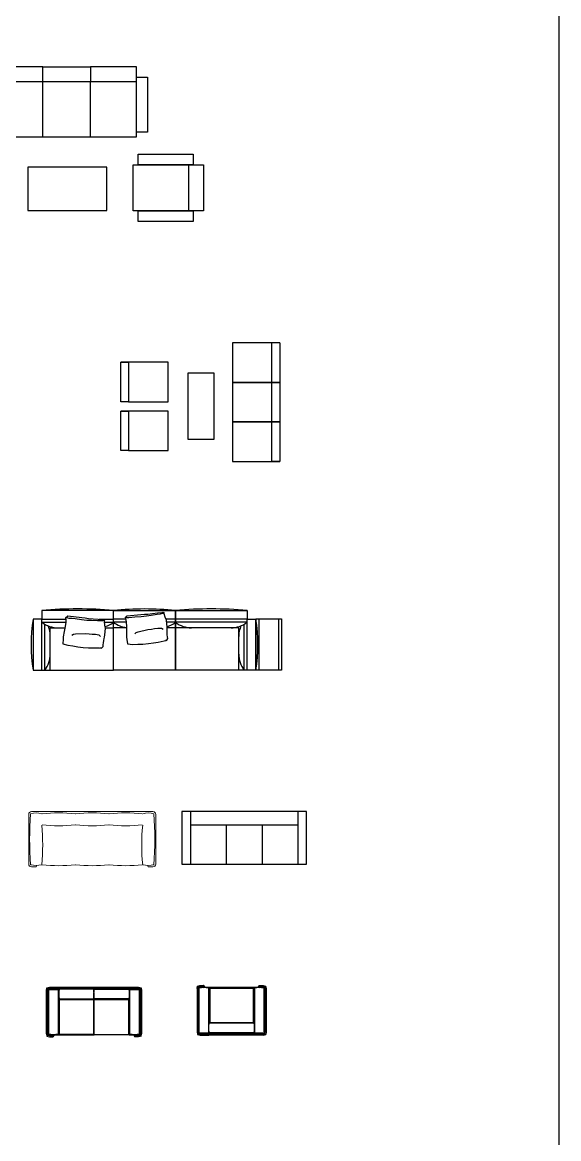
# Model space of a CAD drawing. Header units: millimetres. Extents: x 3103 to 179340, y -10977 to 70536.
# Drawn here: x 171185 to 179340, y 20260 to 37230 of the extents above; entities that cross this region are included whole.
import ezdxf

# ---------------------------------------------------------------- set-up
doc = ezdxf.new("R2010")
doc.units = ezdxf.units.MM
doc.header["$LTSCALE"] = 0.5
doc.linetypes.add('ELGO_LTYPE0', pattern=[0])
doc.linetypes.add('HIDDEN', pattern=[0.375, 0.25, -0.125])
doc.layers.add('AS-02', color=11, linetype='Continuous')
doc.layers.add('MEBEL', color=1, linetype='Continuous')

# ---------------------------------------------------------------- blocks, each defined once
blk = doc.blocks.new('MZO11D2')
at = {"layer": 'AS-02'}
for p, q in [((-364, 0), (364, 0)), ((-1063, -223), (-364, -223)), ((-364, -223), (364, -223)), ((364, -1069), (364, -223)), ((1063, -1069), (1063, -997)), ((-364, -1069), (364, -1069)), ((364, -1069), (1063, -1069)), ((-1859, -2192), (-1859, -1493)), ((1859, -2192), (1859, -1493))]:
    blk.add_line(p, q, dxfattribs=at)
at = {"layer": 'AS-02', "color": 11}
blk.add_line((-1008, -1504), (-1008, -1575), dxfattribs=at)
at = {"layer": 'AS-02'}
for points in [[(-1063, 0), (-1063, -1069), (-364, -1069), (-364, 0)], [(364, -223), (1063, -223), (1063, 0), (364, 0)], [(-1227, -157), (-1227, -997), (-1063, -997), (-1063, -157)], [(1227, -157), (1227, -997), (1063, -997), (1063, -157)], [(-1925, -1493), (-1085, -1493), (-1085, -1329), (-1925, -1329)], [(1925, -1493), (1085, -1493), (1085, -1329), (1925, -1329)], [(-2078, -2192), (-1009, -2192), (-1009, -1493), (-2078, -1493)], [(2078, -2192), (1009, -2192), (1009, -1493), (2078, -1493)], [(609, -2185), (609, -1530), (-592, -1530), (-592, -2185)], [(-1925, -2355), (-1085, -2355), (-1085, -2192), (-1925, -2192)], [(1925, -2355), (1085, -2355), (1085, -2192), (1925, -2192)]]:
    blk.add_lwpolyline(points, close=True, dxfattribs=at)
blk = doc.blocks.new('ZO_9')
at = {"layer": 'AS-02', "color": 11}
for p, q in [((0, 900), (-119, 900)), ((0, 900), (0, 300)), ((-2419, 6), (-2419, 606)), ((-2419, 606), (-2300, 606)), ((-2300, 606), (-2419, 606)), ((-119, 300), (0, 300)), ((-119, 300), (0, 300)), ((0, 300), (-119, 300)), ((0, 300), (0, -300)), ((-2300, 6), (-2419, 6)), ((-2300, -136), (-2419, -136)), ((-2419, -136), (-2300, -136)), ((-2419, -736), (-2419, -136)), ((-119, -300), (0, -300)), ((-119, -300), (0, -300)), ((0, -300), (-119, -300)), ((0, -300), (0, -900)), ((-2300, -736), (-2419, -736)), ((-119, -900), (0, -900)), ((0, -900), (-119, -900))]:
    blk.add_line(p, q, dxfattribs=at)
for points in [[(-719, 900), (-719, 300), (-119, 300), (-119, 900)], [(-1700, 6), (-1700, 606), (-2300, 606), (-2300, 6)], [(-1398, -561), (-998, -561), (-998, 439), (-1398, 439)], [(-719, 300), (-719, -300), (-119, -300), (-119, 300)], [(-1700, -736), (-1700, -136), (-2300, -136), (-2300, -736)], [(-719, -300), (-719, -900), (-119, -900), (-119, -300)]]:
    blk.add_lwpolyline(points, close=True, dxfattribs=at)
blk = doc.blocks.new('m_106')
at = {"color": 0, "linetype": 'ELGO_LTYPE0'}
for p, q in [((-38.6, -2), (-36.6, 6.8)), ((-36.6, 6.8), (-27.8, 8.8)), ((-36.6, 6.8), (-35.9, 6.1)), ((-32.3, 2.5), (-35.9, 6.1)), ((-35, -2), (-34.1, 4.3)), ((-34.1, 4.3), (-27.8, 5.2)), ((-31.5, 1.7), (-32.3, 2.5)), ((-22.5, 0.7), (-31.5, -0.8)), ((-31.4, 1.6), (-28.1, 1.6)), ((-31.4, -0.8), (-31.4, 1.6)), ((-27.8, 8.8), (-15.5, 8.8)), ((-27.8, 5.2), (-21.8, 5.2)), ((-14.6, 1.6), (-27.8, 1.6)), ((-13.5, 1.3), (-22.5, 0.7)), ((-21.8, 5.2), (-12.9, 5.2)), ((-14.6, 8.8), (-15.5, 8.8)), ((-15.5, 8.8), (-13.7, 7.7)), ((-13.7, 2.6), (-15.5, 1.6)), ((-14.6, 9), (-15.1, 8.8)), ((-14.6, 9), (-14.6, 8.8)), ((-12, 8), (-14.6, 9)), ((-12, 2.6), (-14.6, 1.6)), ((-14.5, 1.6), (-12, 2.6)), ((192, 1.7), (-14.5, 1.6)), ((-13.7, 7.7), (-12, 7.7)), ((-13.7, 7.7), (-12.9, 5.2)), ((-12.9, 5.2), (-13.7, 2.6)), ((-12, 2.6), (-13.7, 2.6)), ((-4.5, 0.8), (-13.5, 1.3)), ((-12.9, 5.2), (-11, 5.2)), ((-12, 7.7), (-12, 8)), ((-11, 5.4), (-12, 8)), ((-11, 5.2), (-12, 2.6)), ((-11.4, 4.1), (-11, 5.2)), ((-11, 5.2), (-11, 5.4)), ((-11, 5.2), (-11, 5.2)), ((4.5, -0.8), (-4.5, 0.8)), ((181.7, 0.9), (172.7, -0.6)), ((190.7, 1.4), (181.7, 0.9)), ((188.4, 5.6), (189.5, 8.1)), ((188.4, 5.3), (188.4, 5.6)), ((188.4, 5.3), (188.4, 5.4)), ((188.9, 4.2), (188.4, 5.3)), ((188.4, 5.3), (189.5, 2.8)), ((190.4, 5.3), (188.4, 5.3)), ((189.5, 8.1), (192, 9.2)), ((189.5, 8.1), (189.5, 7.9)), ((189.5, 7.9), (191.1, 7.9)), ((189.5, 2.8), (191.1, 2.8)), ((189.5, 2.8), (192, 1.7)), ((192, 1.7), (189.5, 2.8)), ((191.1, 7.9), (190.4, 5.3)), ((190.4, 5.3), (199.2, 5.3)), ((191.1, 2.8), (190.4, 5.3)), ((199.7, 0.9), (190.7, 1.4)), ((192.9, 8.9), (191.1, 7.9)), ((191.1, 2.8), (192.9, 1.7)), ((192, 9.2), (192.6, 8.9)), ((192, 9.2), (192, 8.9)), ((192, 8.9), (192.9, 8.9)), ((208.9, 1.7), (192, 1.7)), ((192.9, 8.9), (205.2, 8.9)), ((199.2, 5.3), (205.2, 5.3)), ((208.7, -0.6), (199.7, 0.9)), ((205.2, 8.9), (214.1, 7)), ((205.2, 5.3), (211.5, 4.5)), ((209, -161.6), (208.9, 1.7)), ((209.7, 2.7), (209, 1.9)), ((211.5, 4.5), (209.7, 2.7)), ((211.5, 4.5), (214.1, 7)), ((212.5, -1.9), (211.5, 4.5)), ((214.1, 7), (216.1, -1.9)), ((-38.6, -2), (-38.4, -161.8)), ((-34.8, -161.8), (-35, -2)), ((-31.5, -0.8), (-31.4, -164.1)), ((4.7, -164.1), (4.5, -0.8)), ((6.1, -0.4), (8.1, -2)), ((169.1, -1.8), (8.1, -2)), ((8.1, -2), (8.2, -126.9)), ((169.1, -1.8), (170.6, -0.7)), ((169.2, -126.8), (169.1, -1.8)), ((170.6, -0.7), (171.1, -0.3)), ((172.7, -0.6), (172.8, -164)), ((212.6, -161.6), (212.5, -1.9)), ((216.1, -1.9), (216.2, -161.6)), ((-38.4, -161.8), (-36.7, -171.5)), ((-34, -169.1), (-34.8, -161.8)), ((-31.4, -164.1), (-22.4, -165.7)), ((-31.3, -166.8), (-31.2, -164.2)), ((-31.2, -166.6), (-31.2, -164.2)), ((-4.4, -165.6), (4.7, -164.1)), ((5, -147.3), (5.5, -138.3)), ((5.5, -156.3), (5, -147.3)), ((5.5, -138.3), (7, -129.3)), ((7.1, -165.3), (5.5, -156.3)), ((6.2, -128.4), (8.2, -126.9)), ((7, -129.3), (170.4, -129.2)), ((8.2, -126.9), (169.2, -126.8)), ((169.2, -126.8), (171.2, -128.3)), ((170.4, -129.2), (171.9, -138.2)), ((171.9, -156.2), (170.4, -165.2)), ((171.9, -138.2), (172.4, -147.2)), ((172.4, -147.2), (171.9, -156.2)), ((172.8, -164), (181.8, -165.5)), ((199.8, -165.5), (208.9, -164)), ((211.8, -168.9), (212.6, -161.6)), ((216.2, -161.6), (214.5, -171.3)), ((-36.7, -171.5), (-31.3, -166.8)), ((-36.7, -171.5), (-27.6, -173.8)), ((-34, -169.1), (-27.6, -170.2)), ((4.8, -166.5), (-31.2, -166.6)), ((-27.6, -170.2), (4.8, -170.2)), ((-27.6, -173.8), (4.8, -173.8)), ((-22.4, -165.7), (-13.4, -166.2)), ((-13.4, -166.2), (-4.4, -165.6)), ((4.8, -166.5), (173, -166.4)), ((4.8, -170.2), (173, -170)), ((173, -173.6), (4.8, -173.8)), ((170.4, -165.2), (7.1, -165.3)), ((173, -166.4), (209, -166.4)), ((173, -170), (205.4, -170)), ((205.4, -173.6), (173, -173.6)), ((181.8, -165.5), (190.8, -166)), ((190.8, -166), (199.8, -165.5)), ((205.4, -170), (211.8, -168.9)), ((205.4, -173.6), (214.5, -171.3)), ((209, -166.6), (209.8, -167.3)), ((209.8, -167.3), (213.7, -170.6)), ((214.5, -171.3), (213.7, -170.6))]:
    blk.add_line(p, q, dxfattribs=at)
blk = doc.blocks.new('m_105')
at = {"color": 0, "linetype": 'ELGO_LTYPE0'}
for p, q in [((-348.988056, -9.681844), (-347.270106, 0)), ((-347.270106, 0), (-338.191032, 2.334738)), ((-347.270106, 0), (-346.469878, -0.689268)), ((-338.191032, 2.334738), (-305.751514, 2.334738)), ((-305.747222, 2.322626), (-41.52298, 2.322818)), ((-41.519164, 2.334738), (-9.07936, 2.334738)), ((-9.07936, 2.334738), (0, 0)), ((0, 0), (-0.800322, -0.689268)), ((0, 0), (1.71795, -9.681844)), ((-348.988056, -169.441032), (-348.988056, -9.681844)), ((-346.469878, -0.689268), (-344.539832, -2.35157)), ((-344.539832, -2.35157), (-345.38517, -9.677552)), ((-345.38517, -9.677552), (-345.38517, -169.43965)), ((-344.539832, -2.35157), (-338.17892, -1.268958)), ((-342.609978, -4.013872), (-344.539832, -2.35157)), ((-342.609978, -4.013872), (-341.809748, -4.70314)), ((-341.781998, -9.67307), (-341.781998, -169.43829)), ((-341.778086, -4.884576), (-305.747222, -4.884576)), ((-341.778086, -173.05529), (-341.778086, -4.884576)), ((-341.778086, -7.32541), (-332.770346, -5.793952)), ((-341.778086, -170.691418), (-341.778086, -7.32541)), ((-338.17892, -1.268958), (-305.751514, -1.268958)), ((-338.167, -4.872464), (-305.751514, -4.872656)), ((-332.770346, -5.793952), (-323.762702, -5.283402)), ((-323.762702, -5.283402), (-314.755058, -5.793952)), ((-314.755058, -5.793952), (-305.747222, -7.32541)), ((-41.52298, -1.28088), (-305.747222, -1.28088)), ((-305.747222, -4.884576), (-302.19221, -4.884576)), ((-305.747222, -7.32541), (-305.747222, -170.691418)), ((-303.33786, -13.533592), (-303.735542, -22.542762)), ((-303.735542, -22.542762), (-303.33786, -31.55198)), ((-302.144526, -4.524422), (-303.33786, -13.533592)), ((-303.33786, -31.55198), (-302.144526, -40.561152)), ((-174.836348, -4.524422), (-302.144526, -4.524422)), ((-302.144526, -40.561152), (-174.836348, -40.56096)), ((-173.64254, -13.533592), (-174.836348, -4.524422)), ((-174.836348, -40.56096), (-173.64254, -31.55198)), ((-174.788666, -4.884576), (-172.481632, -4.884576)), ((-174.025344, -22.543954), (-173.627758, -13.534784)), ((-173.627758, -31.553124), (-174.025344, -22.543954)), ((-173.244952, -22.543954), (-173.64254, -13.533592)), ((-173.64254, -31.55198), (-173.244952, -22.543954)), ((-173.64254, -31.55198), (-173.635196, -31.384372)), ((-173.635196, -31.384372), (-173.627758, -31.553124)), ((-173.627758, -13.534784), (-172.433948, -4.525614)), ((-172.433948, -40.562296), (-173.627758, -31.553124)), ((-172.433948, -4.525614), (-45.126152, -4.525614)), ((-45.126152, -40.562296), (-172.433948, -40.562296)), ((-45.126152, -4.525614), (-43.932342, -13.534784)), ((-43.932342, -31.553124), (-45.126152, -40.562296)), ((-41.52298, -4.884576), (-45.078468, -4.884576)), ((-43.932342, -13.534784), (-43.53485, -22.543954)), ((-43.53485, -22.543954), (-43.932342, -31.553124)), ((-41.52298, -4.884576), (-5.49221, -4.884576)), ((-41.52298, -7.32541), (-32.515144, -5.793762)), ((-41.52298, -170.691228), (-41.52298, -7.32541)), ((-41.519164, -1.268958), (-9.091376, -1.268768)), ((-9.103584, -4.872464), (-41.519164, -4.872464)), ((-32.515144, -5.793762), (-23.50788, -5.283402)), ((-23.50788, -5.283402), (-14.500046, -5.793762)), ((-14.500046, -5.793762), (-5.49221, -7.32541)), ((-9.091376, -1.268768), (-2.730368, -2.35157)), ((-5.49221, -4.884576), (-5.49221, -7.32541)), ((-5.49221, -7.32541), (-5.49221, -170.691228)), ((-5.488204, -169.4381), (-5.488204, -9.67288)), ((-0.800322, -0.689268), (-5.460548, -4.70314)), ((-1.885222, -9.677362), (-2.730368, -2.35157)), ((-1.885222, -169.43965), (-1.885222, -9.677362)), ((1.71795, -9.681844), (1.71795, -169.441032)), ((-303.735542, -42.560386), (-302.144526, -44.151974)), ((-174.836348, -44.151974), (-302.144526, -44.151974)), ((-302.144526, -44.151974), (-302.144526, -171.481252)), ((-173.64254, -42.958212), (-174.836348, -44.151974)), ((-174.836348, -171.481252), (-174.836348, -44.151974)), ((-173.627758, -42.958212), (-174.025344, -42.560386)), ((-173.244952, -42.560386), (-173.64254, -42.958212)), ((-172.433948, -44.151974), (-173.627758, -42.958212)), ((-45.126152, -44.151974), (-172.433948, -44.151974)), ((-172.433948, -171.481252), (-172.433948, -44.151974)), ((-43.932342, -42.958212), (-45.126152, -44.151974)), ((-45.126152, -171.481252), (-45.126152, -44.151974)), ((-43.53485, -42.560386), (-43.932342, -42.958212)), ((-348.988056, -169.441032), (-347.025776, -178.30236)), ((-347.025776, -178.30236), (-346.278094, -177.556466)), ((-347.025776, -178.30236), (-338.17129, -180.250596)), ((-344.474982, -175.75724), (-346.278094, -177.556466)), ((-345.38517, -169.43965), (-344.474982, -175.75724)), ((-344.474982, -175.75724), (-342.67187, -173.958014)), ((-338.17892, -176.64709), (-344.474982, -175.75724)), ((-342.67187, -173.958014), (-341.92438, -173.211932)), ((-332.770346, -172.222852), (-341.778086, -170.691418)), ((-338.450812, -173.05529), (-341.778086, -173.05529)), ((-338.187504, -173.04337), (-324.955654, -173.04337)), ((-332.170104, -176.64709), (-338.17892, -176.64709)), ((-338.17129, -180.250596), (-325.871658, -180.250596)), ((-323.762702, -172.733402), (-332.770346, -172.222852)), ((-332.170104, -176.64709), (-323.32344, -176.64709)), ((-325.871658, -173.04337), (-324.070262, -174.099422)), ((-324.070262, -179.194546), (-325.871658, -180.250596)), ((-325.871658, -180.250596), (-324.979686, -180.250596)), ((-324.979686, -180.475782), (-325.51775, -180.250596)), ((-324.979686, -180.475782), (-322.429084, -179.428148)), ((-324.979686, -180.250596), (-324.979686, -180.475782)), ((-324.955654, -173.04337), (-322.412108, -174.108028)), ((-324.927138, -173.05529), (-303.735542, -173.05529)), ((-324.070262, -174.099422), (-323.32344, -176.64709)), ((-322.412108, -174.108028), (-324.070262, -174.099422)), ((-323.32344, -176.64709), (-324.070262, -179.194546)), ((-314.755058, -172.222852), (-323.762702, -172.733402)), ((-323.32344, -176.64709), (-321.364688, -176.658988)), ((-322.429084, -179.428148), (-321.364688, -176.884198)), ((-322.429084, -179.428148), (-322.429084, -179.202938)), ((-321.364688, -176.658988), (-322.412108, -174.108028)), ((-321.82207, -175.54493), (-321.360778, -176.658988)), ((-321.360778, -176.658988), (-321.364688, -176.668382)), ((-321.364688, -176.884198), (-321.364688, -176.658988)), ((-305.747222, -170.691418), (-314.755058, -172.222852)), ((-306.353092, -171.135568), (-306.353092, -170.794344)), ((-303.735542, -171.135568), (-306.353092, -171.135568)), ((-302.144526, -171.481252), (-303.735542, -173.072862)), ((-303.735542, -173.072862), (-173.244952, -173.072862)), ((-174.836348, -171.481252), (-302.144526, -171.481252)), ((-173.64254, -172.675014), (-174.836348, -171.481252)), ((-174.025344, -173.072862), (-173.627758, -172.675014)), ((-43.53485, -173.072862), (-174.025344, -173.072862)), ((-173.244952, -173.072862), (-173.64254, -172.675014)), ((-173.627758, -172.675014), (-172.433948, -171.481252)), ((-172.433948, -171.481252), (-45.126152, -171.481252)), ((-45.126152, -171.481252), (-43.932342, -172.674822)), ((-43.932342, -172.674822), (-43.53485, -173.072862)), ((-42.128944, -171.135568), (-43.53485, -171.135568)), ((-43.53485, -173.05529), (-22.342872, -173.05529)), ((-32.515144, -172.222852), (-41.52298, -170.691228)), ((-23.50788, -172.733402), (-32.515144, -172.222852)), ((-25.432396, -175.506854), (-25.909804, -176.658988)), ((-25.909804, -176.658988), (-25.905418, -176.669358)), ((-24.858284, -174.108028), (-25.905418, -176.658796)), ((-23.946952, -176.646876), (-25.905418, -176.658796)), ((-25.905418, -176.658796), (-25.905418, -176.884198)), ((-25.905418, -176.884198), (-24.840926, -179.428148)), ((-22.314452, -173.04337), (-24.858284, -174.108028)), ((-22.342872, -173.05529), (-24.858284, -174.108028)), ((-24.858284, -174.108028), (-23.200416, -174.099422)), ((-24.840926, -179.202746), (-23.200416, -179.194546)), ((-24.840926, -179.428148), (-24.840926, -179.202746)), ((-22.29061, -180.475782), (-24.840926, -179.428148)), ((-23.200416, -174.099422), (-23.946952, -176.646876)), ((-23.946952, -176.646876), (-15.102004, -176.646876)), ((-23.200416, -179.194546), (-23.946952, -176.646876)), ((-14.500046, -172.222852), (-23.50788, -172.733402)), ((-23.200416, -174.099422), (-21.399306, -173.04337)), ((-23.200416, -179.194546), (-21.399306, -180.250596)), ((-21.399306, -173.04337), (-22.314452, -173.04337)), ((-22.29061, -180.250406), (-22.29061, -180.475782)), ((-21.399306, -180.250596), (-22.29061, -180.250406)), ((-22.29061, -180.475782), (-21.752356, -180.250596)), ((-21.399306, -173.04337), (-9.083556, -173.04318)), ((-15.096854, -180.250596), (-21.399306, -180.250596)), ((-9.091376, -176.646876), (-15.102004, -176.646876)), ((-12.094116, -180.250596), (-15.096854, -180.250596)), ((-5.49221, -170.691228), (-14.500046, -172.222852)), ((-9.09996, -180.250596), (-12.094116, -180.250596)), ((-0.244522, -178.30236), (-9.09996, -180.250596)), ((-2.795218, -175.75705), (-9.091376, -176.646876)), ((-8.815192, -173.05529), (-5.49221, -173.05529)), ((-5.49221, -173.05529), (-5.49221, -170.691228)), ((-0.992202, -177.556466), (-5.346106, -173.211932)), ((-2.795218, -175.75705), (-1.885222, -169.43965)), ((-0.992202, -177.556466), (-0.244522, -178.30236)), ((-0.244522, -178.30236), (1.71795, -169.441032))]:
    blk.add_line(p, q, dxfattribs=at)
blk = doc.blocks.new('m_01')
at = {"lineweight": 0}
for p, q in [((-966, 798), (-966, 42)), ((-924, 840), (-861, 840)), ((-924, 810), (-921, 810)), ((924, 840), (861, 840)), ((924, 810), (921, 810)), ((966, 798), (966, 42)), ((-924, 0), (924, 0))]:
    blk.add_line(p, q, dxfattribs=at)
for centre, radius, start, end in [((-924, 798), 42, 90, 180), ((4049, 420), 5000, 175.5607, 184.4393), ((-852, 420), 397, 77.769, 102.231), ((-924, 798), 12, 90, 121.9549), ((-861, 825), 15, 323.0762, 90), ((-3761, 507), 3008, 354.2752, 5.7248), ((-510, -1302), 2124, 83.1871, 96.8129), ((0, -1302), 2124, 83.1871, 96.8129), ((510, -1302), 2124, 83.1871, 96.8129), ((3761, 507), 3008, 174.2752, 185.7248), ((852, 420), 397, 77.769, 102.231), ((861, 825), 15, 90, 216.9238), ((924, 798), 42, 0, 90), ((924, 798), 12, 58.0451, 90), ((-4049, 420), 5000, 355.5607, 4.4393), ((-510, -1908), 2124, 83.1871, 96.8129), ((0, -1908), 2124, 83.1871, 96.8129), ((510, -1908), 2124, 83.1871, 96.8129), ((-924, 42), 42, 180, 270), ((-852, 260), 242, 249.7261, 290.2739), ((-510, 2142), 2124, 263.1871, 276.8129), ((0, 2142), 2124, 263.1871, 276.8129), ((510, 2142), 2124, 263.1871, 276.8129), ((852, 260), 242, 249.7261, 290.2739), ((924, 42), 42, 270, 0)]:
    blk.add_arc(centre, radius, start, end, dxfattribs=at)
blk = doc.blocks.new('подушка мятая')
at = {"layer": 'MEBEL'}
for points in [[(-12, -233), (-49, -189), (-39, 59), (-37, 121), (-30, 179), (-29, 264), (-28, 355), (-22, 438), (-26, 449)], [(143, -228), (232, -239), (330, -251), (371, -249), (371, -249), (453, -247), (474, -155), (481, -67), (491, 22), (496, 121), (496, 214), (492, 297), (482, 410), (484, 445), (484, 431), (480, 455), (453, 475), (424, 476), (387, 476), (349, 481), (311, 484), (288, 488), (243, 491), (191, 493), (125, 495), (69, 482), (4, 472), (-25, 449), (-10, 473), (-3, 440), (-1, 398), (0, 347), (4, 237), (8, 153), (4, 59), (-4, -59), (-6, -112), (-7, -166), (-12, -206), (-12, -233), (21, -225), (66, -222), (143, -228)], [(291, -98), (269, -70), (264, -33), (243, 146), (246, 211), (245, 267), (245, 327), (253, 388), (276, 417)]]:
    blk.add_lwpolyline(points, dxfattribs=at)
blk = doc.blocks.new('div 16')
at = {"layer": 'MEBEL', "linetype": 'HIDDEN', "ltscale": 20}
for p, q in [((133, 0), (495, 0)), ((133, -772), (133, 0)), ((1007, 0), (1225, 0)), ((1405, 0), (1225, 0)), ((2165, 0), (2021, 0)), ((3257, 0), (2165, 0)), ((3257, -772), (3257, 0))]:
    blk.add_line(p, q, dxfattribs=at)
at = {"layer": 'MEBEL'}
for p, q in [((135, -46), (496, -46)), ((180, -772), (180, -76)), ((262, -129), (482, -129)), ((262, -772), (262, -129)), ((1089, -46), (1225, -46)), ((1100, -129), (1225, -129)), ((1416, -46), (1225, -46)), ((1420, -129), (1225, -129)), ((2165, -46), (2030, -46)), ((2165, -129), (2038, -129)), ((3255, -46), (2165, -46)), ((3128, -129), (2165, -129)), ((3128, -772), (3128, -129)), ((3210, -772), (3210, -76))]:
    blk.add_line(p, q, dxfattribs=at)
for points in [[(0, 0), (0, -772), (1225, -772), (1225, 133), (133, 133), (133, 0), (0, 0), (0, -772)], [(3390, 0), (3390, -772), (2165, -772), (2165, 133), (3257, 133), (3257, 0), (3390, 0), (3390, -772)]]:
    blk.add_lwpolyline(points, dxfattribs=at)
for points in [[(1225, 133), (2165, 133), (2165, -772), (1225, -772)], [(3390, 8), (3780, 8), (3780, -772), (3390, -772)], [(3440, 8), (3730, 8), (3730, -772), (3440, -772)]]:
    blk.add_lwpolyline(points, close=True, dxfattribs=at)
for centre, radius, start, end in [((2554, -386), 2583, 171.4103, 188.5897), ((679, -5817), 5975, 84.7585, 95.2415), ((1695, -4599), 4756, 84.328, 95.672), ((2711, -5817), 5975, 84.7585, 95.2415), ((836, -386), 2583, 351.4103, 8.5897), ((380, 275), 404, 232.7214, 269.8558), ((-142, -260), 404, 0.1442, 23.4163), ((980, 275), 404, 286.7443, 307.2786), ((1470, 275), 404, 232.7214, 262.8498), ((1920, 275), 404, 286.7115, 307.2786), ((2410, 275), 404, 232.7214, 269.8558), ((3010, 275), 404, 270.1442, 307.2786), ((3532, -260), 404, 156.5837, 179.8558), ((-142, -527), 404, 322.7214, 359.8558), ((3532, -527), 404, 180.1442, 217.2786)]:
    blk.add_arc(centre, radius, start, end, dxfattribs=at)
for p, xscale, yscale, zscale, rotation in [((688, -1), 0.8500000000049733, 0.8500000000049733, 0.8500000000049733, 266.1413688598012), ((1596, 35), 0.8500000000014803, 0.8500000000014803, 0.8500000000014803, 277.5693577047625)]:
    blk.add_blockref('подушка мятая', p, dxfattribs=dict(at, xscale=xscale, yscale=yscale, zscale=zscale, rotation=rotation))
blk = doc.blocks.new('div 21')
at = {"layer": 'MEBEL', "linetype": 'Continuous'}
for points in [[(0, 0), (0, -800)], [(1900, 0), (0, 0)], [(133, 0), (133, -800)], [(1767, 0), (1767, -800)], [(1900, -800), (1900, 0)], [(133, -200), (1767, -200)], [(678, -200), (678, -800)], [(1222, -200), (1222, -800)], [(0, -800), (1900, -800)]]:
    blk.add_lwpolyline(points, dxfattribs=at).dxf.unprotected_set("ltscale", 0)

msp = doc.modelspace()

# ---------------------------------------------------------------- linework, layer by layer
at = {"layer": 'MEBEL'}
msp.add_lwpolyline([(136415.8, 55020.6), (179340.5, 55020.6), (179340.5, 3121), (136415.8, 3121)], close=True, dxfattribs=at)

# ---------------------------------------------------------------- block references
for name, p in [('MZO11D2', (171859.9, 36556.1)), ('ZO_9', (175099.9, 31455.6)), ('div 16', (171347.9, 28155.1)), ('div 21', (173608.4, 25231.6))]:
    msp.add_blockref(name, p, dxfattribs=at)
at = {"layer": 'MEBEL', "rotation": 180}
msp.add_blockref('m_01', (172247.4, 25231.6), dxfattribs=at)
at = {"layer": 'MEBEL', "xscale": 4.125, "yscale": 4.125, "zscale": 4.125}
for name, p in [('m_106', (174000.4, 22551.6)), ('m_105', (172990.9, 22551.6))]:
    msp.add_blockref(name, p, dxfattribs=at)

doc.saveas('drawing.dxf')
